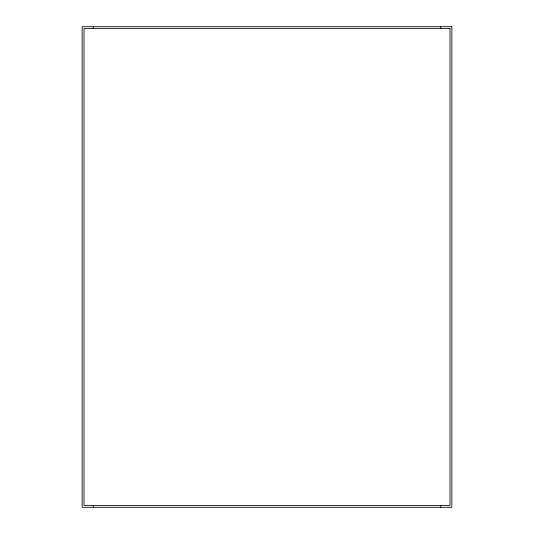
<?xml version="1.0" encoding="UTF-8"?>
<svg xmlns="http://www.w3.org/2000/svg" width="534" height="534" viewBox="0 0 534 534"><rect width="100%" height="100%" fill="white"/><g stroke="black" fill="none" stroke-linecap="round" stroke-linejoin="round"><path stroke-width="0.8" d="M440.757 26.7L440.757 28.369M440.757 505.631L440.757 507.3M93.243 26.7L93.243 28.369M93.243 505.631L93.243 507.3M451.844 26.7L82.156 26.7L82.156 507.3L451.844 507.3L451.844 26.7M449.995 28.549L84.005 28.549L84.005 505.451L449.995 505.451L449.995 28.549"/></g></svg>
